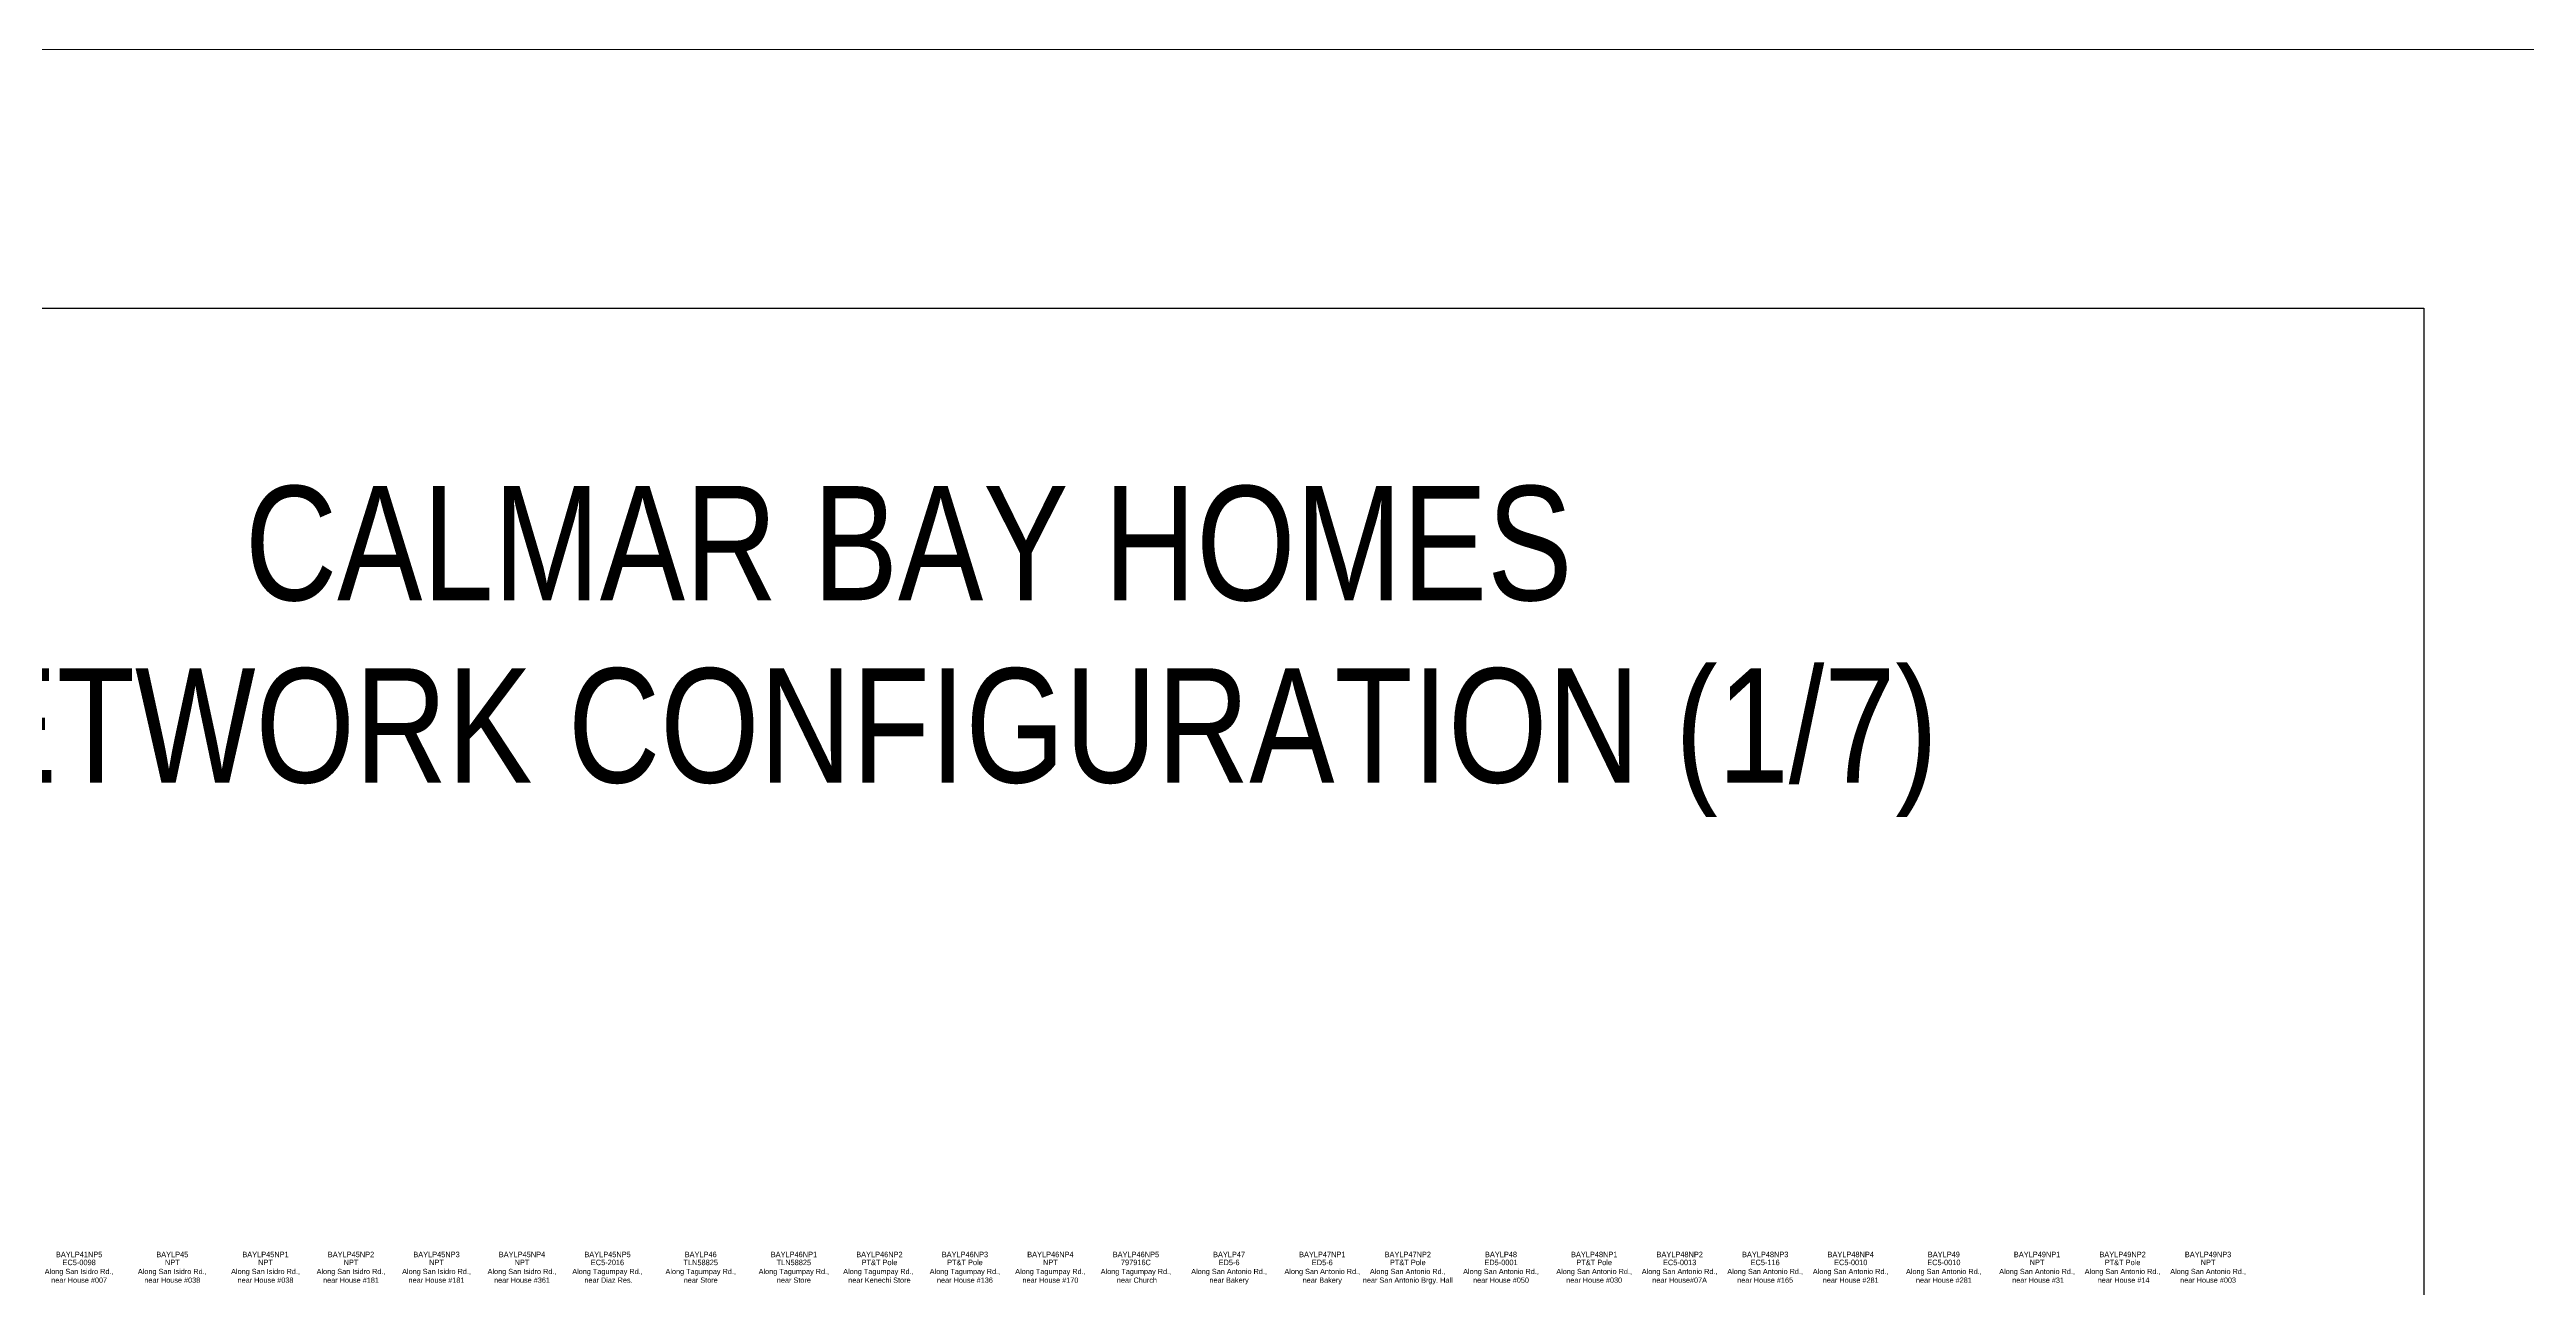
# Model space of a CAD drawing. Extents: x -663610 to -207124, y 70878 to 297551.
# Drawn here: x -249719.4 to -249383.1, y 75295.9 to 75464 of the extents above; entities that cross this region are included whole.
import ezdxf
from ezdxf.enums import TextEntityAlignment as Align

# ---------------------------------------------------------------- set-up
doc = ezdxf.new("R2010")
doc.units = 0
doc.header["$LTSCALE"] = 0.3
doc.layers.get('0').update_dxf_attribs({"linetype": 'CONTINUOUS'})
doc.layers.add('BASEMAP', color=7, linetype='CONTINUOUS')
doc.layers.add('Print', color=7, linetype='CONTINUOUS')
doc.styles.add('Mark', font='arial.ttf', dxfattribs={"width": 0.8, "height": 2.5})

msp = doc.modelspace()

# ---------------------------------------------------------------- linework, layer by layer
at = {"layer": 'BASEMAP', "color": 152, "lineweight": 0, "ltscale": 2, "true_color": 0x2776bb}
msp.add_lwpolyline([(-249897.88, 75464.04), (-249269.7, 75464.04), (-249269.7, 75080.75), (-249897.88, 75080.75)], close=True, dxfattribs=at)
at = {"layer": 'Print', "ltscale": 2}
msp.add_lwpolyline([(-249803.32, 75428.9), (-249397.02, 75428.9), (-249397.02, 75144.49), (-249803.32, 75144.49)], close=True, dxfattribs=at)

# ---------------------------------------------------------------- texts
at = {"color": 1, "style": 'Mark', "width": 0.8}
for s, height, p in [('CALMAR BAY HOMES', 15.5263, (-249602.76, 75389.22)), ('NETWORK CONFIGURATION (1/7)', 15.5263, (-249602.76, 75364.45)), ('BAYLP41NP5', 0.75, (-249715.41, 75299.97)), ('BAYLP45NP1', 0.75, (-249690.1, 75299.97)), ('BAYLP45NP2', 0.75, (-249678.49, 75299.97)), ('BAYLP45NP3', 0.75, (-249666.88, 75299.97)), ('BAYLP45NP4', 0.75, (-249655.27, 75299.97)), ('BAYLP45NP5', 0.75, (-249643.65, 75299.97)), ('BAYLP46NP1', 0.75, (-249618.34, 75299.97)), ('BAYLP46NP2', 0.75, (-249606.73, 75299.97)), ('BAYLP46NP3', 0.75, (-249595.12, 75299.97)), ('BAYLP46NP4', 0.75, (-249583.51, 75299.97)), ('BAYLP46NP5', 0.75, (-249571.9, 75299.97)), ('BAYLP47NP1', 0.75, (-249546.59, 75299.97)), ('BAYLP47NP2', 0.75, (-249534.98, 75299.97)), ('BAYLP48NP1', 0.75, (-249509.66, 75299.97)), ('BAYLP48NP2', 0.75, (-249498.05, 75299.97)), ('BAYLP48NP3', 0.75, (-249486.44, 75299.97)), ('BAYLP48NP4', 0.75, (-249474.83, 75299.97)), ('BAYLP49NP1', 0.75, (-249449.52, 75299.97)), ('BAYLP49NP2', 0.75, (-249437.91, 75299.97)), ('BAYLP49NP3', 0.75, (-249426.3, 75299.97))]:
    msp.add_text(s, height=height, dxfattribs=at).set_placement(p, align=Align.CENTER)
at = {"color": 3, "style": 'Mark', "width": 0.8}
for s, p in [('BAYLP45', (-249702.76, 75299.97)), ('BAYLP46', (-249631, 75299.97)), ('BAYLP47', (-249559.25, 75299.97)), ('BAYLP48', (-249522.32, 75299.97)), ('BAYLP49', (-249462.18, 75299.97))]:
    msp.add_text(s, height=0.75, dxfattribs=at).set_placement(p, align=Align.CENTER)
at = {"color": 7, "lineweight": 40, "ltscale": 2, "char_height": 0.75, "attachment_point": 2, "style": 'Mark'}
for s, insert, width in [('EC5-0098 \\P{\\H0.945x;Along San Isidro Rd., near House #007 }', (-249715.41, 75299.64), 8.4647), ('NPT \\P{\\H0.945x;Along San Isidro Rd., near House #038}', (-249702.76, 75299.64), 8.4647), ('NPT \\P{\\H0.945x;Along San Isidro Rd., near House #038 }', (-249690.1, 75299.64), 8.1651), ('NPT \\P{\\H0.945x;Along San Isidro Rd., near House #181 }', (-249678.49, 75299.64), 8.4647), ('NPT \\P{\\H0.945x;Along San Isidro Rd., near House #181 }', (-249666.88, 75299.64), 8.3898), ('NPT \\P{\\H0.945x;Along San Isidro Rd., near House #361 }', (-249655.27, 75299.64), 8.6895), ('EC5-2016 \\P{\\H0.945x;Along Tagumpay Rd.,  near Diaz Res.}', (-249643.66, 75299.64), 7.6622), ('TLN58825 \\P{\\H0.945x;Along Tagumpay Rd., near Store}', (-249631, 75299.64), 8.341), ('TLN58825 \\P{\\H0.945x;Along Tagumpay Rd., near Store}', (-249618.35, 75299.64), 8.5658), ('PT&T Pole {\\H0.945x; \\PAlong Tagumpay Rd.,  near Kenechi Store}', (-249606.73, 75299.64), 8.4804), ('PT&T Pole {\\H0.945x; \\PAlong Tagumpay Rd.,  near House #136}', (-249595.12, 75299.64), 7.8811), ('NPT \\P{\\H0.945x;Along Tagumpay Rd., near House #170 }', (-249583.51, 75299.64), 8.9406), ('797916C {\\H0.945x; \\PAlong Tagumpay Rd.,  near Church }', (-249571.9, 75299.64), 7.6611), ('ED5-6 \\P{\\H0.945x;Along San Antonio Rd., near Bakery}', (-249559.25, 75299.64), 8.4699), ('ED5-6 \\P{\\H0.945x;Along San Antonio Rd., near Bakery}', (-249546.59, 75299.64), 9.3028), ('PT&T Pole \\P{\\H0.945x;Along San Antonio Rd., near San Antonio Brgy. Hall }', (-249534.98, 75299.64), 9.9948), ('ED5-0001 \\P{\\H0.945x;Along San Antonio Rd., near House #050}', (-249522.32, 75299.64), 8.5456), ('PT&T Pole \\P{\\H0.945x;Along San Antonio Rd., near House #030 }', (-249509.67, 75299.64), 9.4542), ('EC5-0013 \\P{\\H0.945x;Along San Antonio Rd., near House#07A }', (-249498.06, 75299.64), 9.3782), ('EC5-116 \\P{\\H0.945x;Along San Antonio Rd., near House #165 }', (-249486.45, 75299.64), 9.5299), ('EC5-0010 \\P{\\H0.945x;Along San Antonio Rd., near House #281 }', (-249474.83, 75299.64), 9), ('EC5-0010 \\P{\\H0.945x;Along San Antonio Rd., near House #281}', (-249462.18, 75299.64), 9.2271), ('NPT \\P{\\H0.945x;Along San Antonio Rd.,  near House #31}', (-249449.52, 75299.64), 8.2358), ('PT&T Pole \\P{\\H0.945x;Along San Antonio Rd.,  near House #14}', (-249437.91, 75299.64), 8.2358), ('NPT \\P{\\H0.945x;Along San Antonio Rd., near House #003 }', (-249426.3, 75299.64), 9.0869)]:
    msp.add_mtext(s, dxfattribs=dict(at, insert=insert, width=width))

doc.saveas('drawing.dxf')
